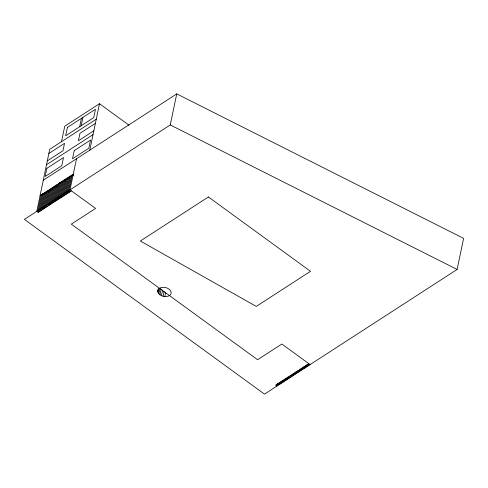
<?xml version="1.0" encoding="UTF-8"?>
<svg xmlns="http://www.w3.org/2000/svg" width="488" height="488" viewBox="0 0 488 488"><rect width="100%" height="100%" fill="white"/><g stroke="black" fill="none" stroke-linecap="round" stroke-linejoin="round"><path stroke-width="0.73" d="M96.264 119.17L49.733 149.291L36.789 211.341L38.186 212.353L38.631 210.218M44.127 194.236L43.194 193.559L39.906 209.321L41.297 210.34M40.711 208.864L40.26 211.011L38.863 209.999L42.157 194.236L43.194 193.559M44.219 192.974L40.943 208.65L42.334 209.669L42.633 208.242M46.299 191.613L43.017 207.309L44.414 208.321L44.713 206.894M48.373 190.283L45.097 205.96L46.488 206.979L46.787 205.552M50.447 188.941L47.171 204.618L48.568 205.637L49.013 203.496M61.506 141.672L64.739 126.215L99.491 103.718L129.046 125.227M52.521 187.599L49.251 203.276L50.642 204.289L50.941 202.868M54.601 186.251L51.325 201.928L52.722 202.947L53.015 201.52M56.675 184.909L53.399 200.586L54.796 201.599L55.095 200.178M60.762 183.378L59.835 182.701L56.517 198.573L57.913 199.586M57.322 198.091L56.87 200.257L55.48 199.244L58.792 183.372L59.835 182.701M60.829 182.219L57.553 197.896L58.95 198.915L59.249 197.487M62.903 180.877L59.634 196.554L61.024 197.567L61.323 196.145M64.995 179.468L61.708 195.212L63.105 196.225L63.403 194.791M67.057 178.187L63.782 193.864L65.178 194.883L65.624 192.742M69.137 176.845L65.862 192.522L67.252 193.535L67.551 192.113M79.684 126.721L81.435 118.346M81.167 125.764L82.917 117.388M71.211 175.503L67.936 191.18L69.333 192.193L69.632 190.765M176.748 93.879L170.257 124.946L24.4 219.362L264.496 394.121L457.11 269.443L463.6 238.376L176.748 93.879L76.506 158.771L70.016 189.832L95.575 208.437L71.315 224.144L257.591 359.729L281.851 344.022L310.112 364.591M89.792 150.17L99.491 103.718M157.758 291.421A6.783 4.532 11.8 0 1 164.096 287.316A6.783 4.532 11.8 0 1 171.148 292.452A6.783 4.532 11.8 0 1 164.81 296.551C161.845 296.265 158.307 294.661 157.758 291.421L158.191 289.323M158.075 292.629L158.954 288.445M158.832 293.794L159.997 288.213M159.972 294.837L161.138 289.25M161.412 295.679L162.583 290.092M163.065 296.265L164.084 291.379M164.81 296.551L165.688 292.367M277.337 383.958L276.885 386.1L275.598 385.16L308.825 363.658M279.435 382.519L278.965 384.757L277.678 383.818M281.338 381.988L281.039 383.409L279.752 382.476M283.412 380.64L283.119 382.067L281.832 381.128M285.639 378.584L285.193 380.725L283.906 379.786M287.719 377.242L287.273 379.377L285.98 378.444M289.646 376.608L289.347 378.035L288.06 377.096M291.72 375.266L291.421 376.693L290.134 375.754M293.947 373.21L293.501 375.345L292.214 374.406M296.021 371.862L295.575 374.003L294.288 373.064M297.967 371.167L297.656 372.655L296.362 371.722M300.029 369.886L299.73 371.313L298.442 370.374M302.103 368.544L301.804 369.971L300.517 369.032M304.329 366.488L303.884 368.623L302.597 367.69M306.257 365.854L305.958 367.281L304.671 366.342M308.331 364.512L308.038 365.939L306.745 365M48.855 153.482L64.538 143.326L62.97 150.768L47.305 160.906M95.392 123.36L79.953 133.352L78.403 140.776L93.836 130.79M46.506 164.743L93.037 134.621M40.065 195.664L73.291 174.155M38.186 212.353L71.407 190.851M43.279 180.182L76.506 158.771M170.257 124.946L457.11 269.443M73.645 175.845L72.248 174.826L68.973 190.503L70.37 191.522M71.102 176.851L70.174 176.174L66.899 191.851L68.296 192.864M69.028 178.193L68.1 177.516L64.825 193.193L66.215 194.212M66.966 179.468L66.032 178.791L62.745 194.541L64.142 195.554M65.337 181.219L63.946 180.206L60.671 195.883L62.061 196.896M62.8 182.225L61.866 181.548L58.59 197.225L59.987 198.244M307.788 364.329L309.075 365.268M58.645 184.915L57.712 184.238L54.442 199.915L55.833 200.928M305.708 365.671L306.995 366.61M57.035 186.599L55.638 185.58L52.362 201.257L53.759 202.276M303.634 367.019L304.921 367.952M54.491 187.599L53.564 186.928L50.288 202.605L51.679 203.618M301.553 368.361L302.847 369.3M52.417 188.947L51.484 188.27L48.208 203.947L49.605 204.96M299.479 369.703L300.767 370.642M50.337 190.289L49.41 189.612L46.134 205.289L47.531 206.308M297.406 371.051L298.693 371.984M48.733 191.955L47.336 190.942L44.054 206.637L45.451 207.65M295.325 372.393L296.613 373.332M46.189 192.974L45.256 192.296L41.98 207.98L43.377 208.992M293.251 373.735L294.538 374.674M291.171 375.083L292.464 376.016M42.047 195.609L41.114 194.932L37.826 210.67L39.223 211.682M289.097 376.425L290.384 377.364M287.023 377.767L288.31 378.706M284.943 379.115L286.23 380.048M282.869 380.457L284.156 381.396M280.789 381.799L282.076 382.738M278.715 383.147L280.002 384.08M276.635 384.489L277.928 385.428M46.891 168.305L45.189 176.467L61.787 165.719L63.495 157.563L46.891 168.305M67.405 127.429L65.654 135.804L93.714 117.638L95.465 109.263L67.405 127.429M74.219 150.621L72.517 158.777L88.853 148.2L90.561 140.044L74.219 150.621M208.382 196.975L140.337 241.017L256.261 306.415L310.502 271.304L208.382 196.975"/></g></svg>
